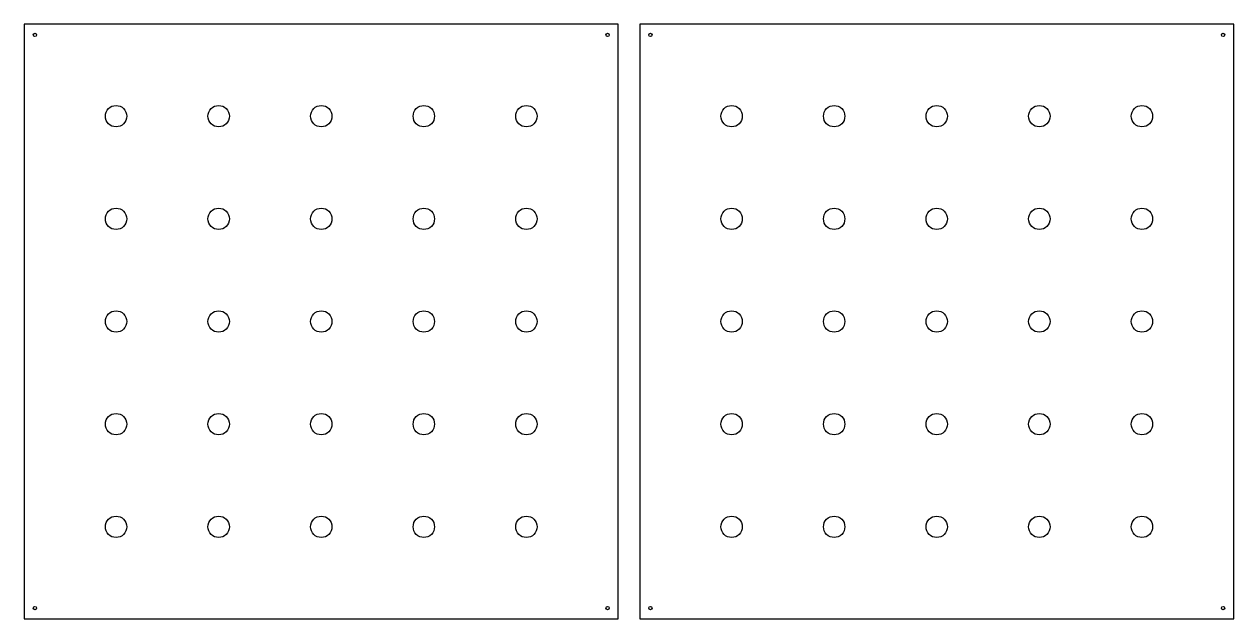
# Model space of a CAD drawing. Header units: millimetres. Extents: x 0 to 1132, y 0 to 556.
import ezdxf

# ---------------------------------------------------------------- set-up
doc = ezdxf.new("R2010")
doc.units = ezdxf.units.MM
doc.layers.get('0').update_dxf_attribs({"linetype": 'CONTINUOUS'})

msp = doc.modelspace()

# ---------------------------------------------------------------- linework, layer by layer
for p, q in [((0, 556), (0, 0)), ((576, 556), (576, 0)), ((0, 0), (556, 0)), ((576, 0), (1132, 0))]:
    msp.add_line(p, q)
for points in [[(0, 0), (556, 0), (556, 556), (0, 556)], [(576, 556), (576, 0), (1132, 0), (1132, 556)]]:
    msp.add_lwpolyline(points, close=True)
for centre, radius in [((10, 546), 1.59), ((546, 546), 1.59), ((586, 546), 1.59), ((1122, 546), 1.59), ((86, 470), 10), ((182, 470), 10), ((278, 470), 10), ((374, 470), 10), ((470, 470), 10), ((662, 470), 10), ((758, 470), 10), ((854, 470), 10), ((950, 470), 10), ((1046, 470), 10), ((86, 374), 10), ((182, 374), 10), ((278, 374), 10), ((374, 374), 10), ((470, 374), 10), ((662, 374), 10), ((758, 374), 10), ((854, 374), 10), ((950, 374), 10), ((1046, 374), 10), ((86, 278), 10), ((182, 278), 10), ((278, 278), 10), ((374, 278), 10), ((470, 278), 10), ((662, 278), 10), ((758, 278), 10), ((854, 278), 10), ((950, 278), 10), ((1046, 278), 10), ((86, 182), 10), ((182, 182), 10), ((278, 182), 10), ((374, 182), 10), ((470, 182), 10), ((662, 182), 10), ((758, 182), 10), ((854, 182), 10), ((950, 182), 10), ((1046, 182), 10), ((86, 86), 10), ((182, 86), 10), ((278, 86), 10), ((374, 86), 10), ((470, 86), 10), ((662, 86), 10), ((758, 86), 10), ((854, 86), 10), ((950, 86), 10), ((1046, 86), 10), ((10, 10), 1.59), ((546, 10), 1.59), ((586, 10), 1.59), ((1122, 10), 1.59)]:
    msp.add_circle(centre, radius)

doc.saveas('drawing.dxf')
